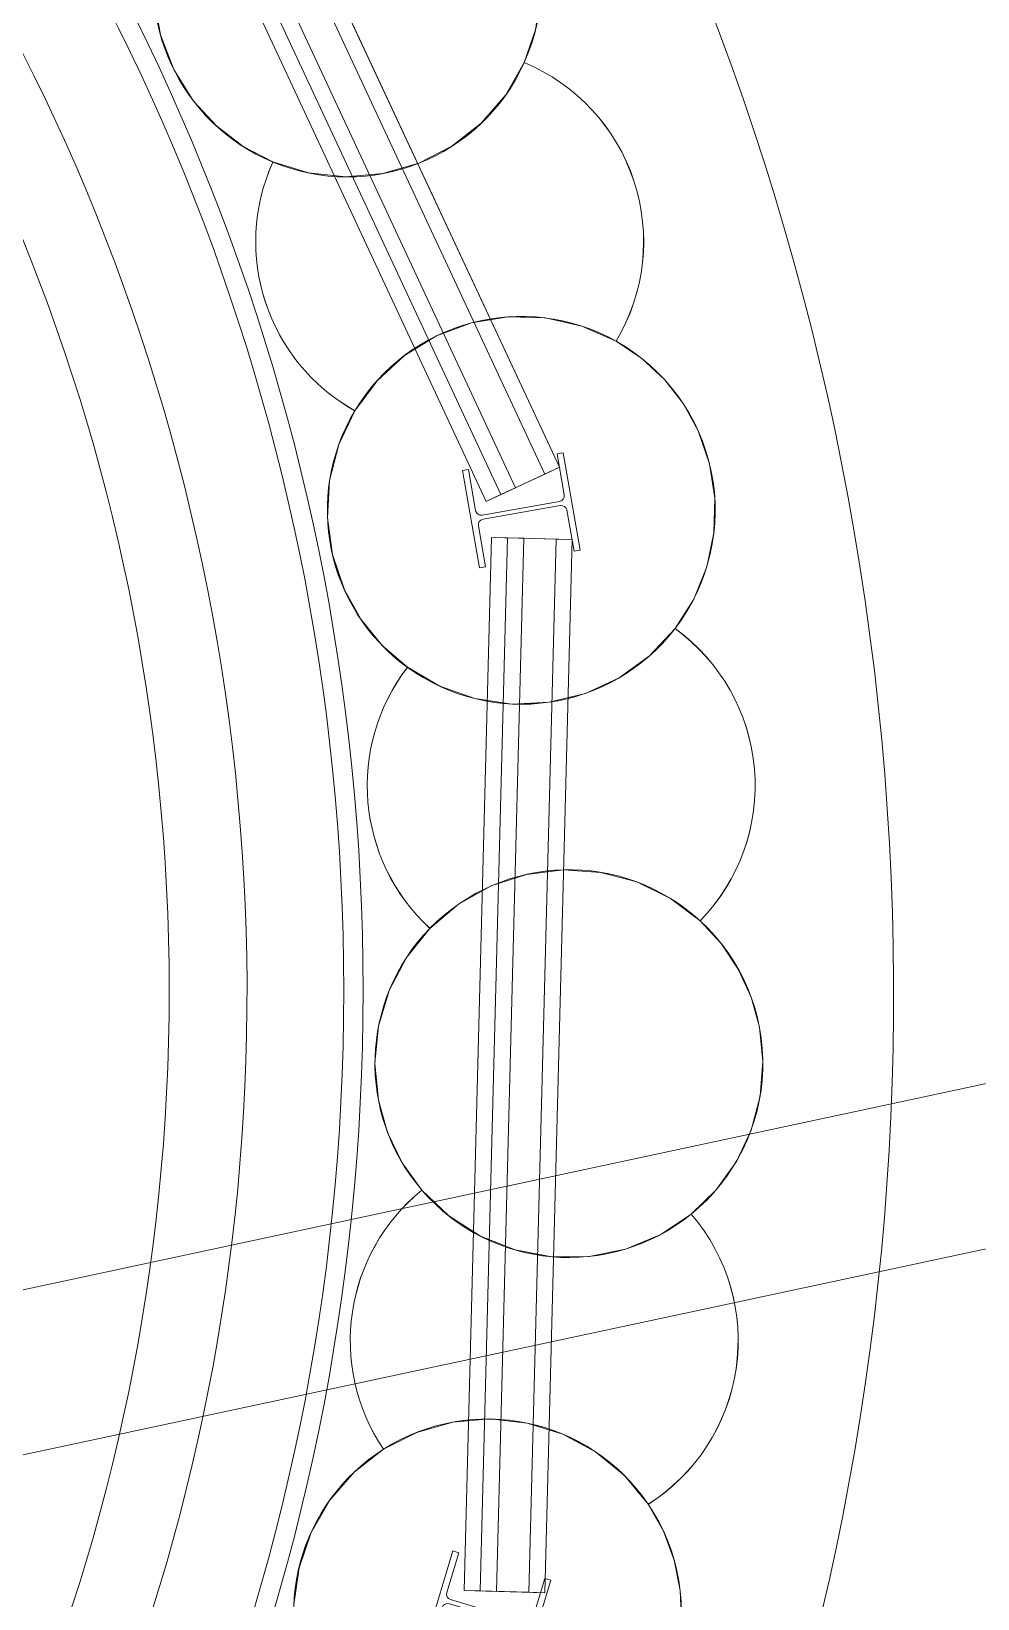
# Model space of a CAD drawing. Header units: metres. Extents: x 1753726 to 1755216, y 5920592 to 5921703.
# Drawn here: x 1754607.684 to 1754609.148, y 5921260.401 to 5921262.825 of the extents above; entities that cross this region are included whole.
import ezdxf

# ---------------------------------------------------------------- set-up
doc = ezdxf.new("R2010")
doc.units = ezdxf.units.M
doc.linetypes.add('CENTER', pattern=[50.8, 31.75, -6.35, 6.35, -6.35])
doc.linetypes.add('HIDDEN2', pattern=[4.7625, 3.175, -1.5875])
for name, color, linetype, lineweight in [('A-FLOR-____-OTLN', 9, 'Continuous', 9), ('A-WALL-____-OTLN', 2, 'Continuous', 9), ('P-PIPE-____-CNTR', 1, 'CENTER', 9), ('P-PIPE-____-OTLN', 6, 'HIDDEN2', 18), ('S-BEAM-____-OTLN', 7, 'Continuous', 9), ('S-FNDN-____-OTLN', 7, 'Continuous', 9)]:
    doc.layers.add(name, color=color, linetype=linetype, lineweight=lineweight)

# ---------------------------------------------------------------- blocks, each defined once
blk = doc.blocks.new('308492-ARUP-TUTB-MOD-0001_rvt-1-X-ARUP-GL-HERNE_BAY_ALIGNMENT')
at = {"layer": 'P-PIPE-____-CNTR'}
blk.add_line((1754889.5968, 5921322.3401), (1754607.0172, 5921261.8124), dxfattribs=at)
blk.add_line((1754889.5968, 5921322.3401), (1754607.0172, 5921261.8124), dxfattribs=at)
at = {"layer": 'P-PIPE-____-OTLN'}
for p, q in [((1754607.2372, 5921260.7857), (1754889.8167, 5921321.3134)), ((1754607.2895, 5921260.5412), (1754889.869, 5921321.0689))]:
    blk.add_line(p, q, dxfattribs=at)
blk = doc.blocks.new('Arup_Beam_Steel I Section_UC_AU1 - 150UC30-4392009-X-ARUP-GL-HERNE_BAY_ALIGNMENT')
at = {"layer": 'S-BEAM-____-OTLN'}
for p, q in [((1754608.5062, 5921262.1733), (1754608.4969, 5921262.1717)), ((1754608.4969, 5921262.1717), (1754608.5062, 5921262.1733)), ((1754608.4969, 5921262.1717), (1754608.5081, 5921262.1084)), ((1754608.5081, 5921262.1084), (1754608.4969, 5921262.1717)), ((1754608.5327, 5921262.0226), (1754608.5062, 5921262.1733)), ((1754608.5062, 5921262.1733), (1754608.5327, 5921262.0226)), ((1754608.3598, 5921262.1475), (1754608.3506, 5921262.1459)), ((1754608.3506, 5921262.1459), (1754608.3598, 5921262.1475)), ((1754608.3506, 5921262.1459), (1754608.3771, 5921261.9952)), ((1754608.3771, 5921261.9952), (1754608.3506, 5921262.1459)), ((1754608.371, 5921262.0842), (1754608.3598, 5921262.1475)), ((1754608.3598, 5921262.1475), (1754608.371, 5921262.0842)), ((1754608.5009, 5921262.0981), (1754608.3813, 5921262.077)), ((1754608.3813, 5921262.077), (1754608.5009, 5921262.0981)), ((1754608.3825, 5921262.0705), (1754608.502, 5921262.0916)), ((1754608.502, 5921262.0916), (1754608.3825, 5921262.0705)), ((1754608.5123, 5921262.0843), (1754608.5235, 5921262.021)), ((1754608.5235, 5921262.021), (1754608.5123, 5921262.0843)), ((1754608.3864, 5921261.9968), (1754608.3752, 5921262.0602)), ((1754608.3752, 5921262.0602), (1754608.3864, 5921261.9968)), ((1754608.5235, 5921262.021), (1754608.5327, 5921262.0226)), ((1754608.5327, 5921262.0226), (1754608.5235, 5921262.021)), ((1754608.3771, 5921261.9952), (1754608.3864, 5921261.9968)), ((1754608.3864, 5921261.9968), (1754608.3771, 5921261.9952))]:
    blk.add_line(p, q, dxfattribs=at)
for centre, major_axis, start_param, end_param in [((1754608.4993, 5921262.1068), (-0.00871, 0.00183), 1.952064, 3.52286), ((1754608.4993, 5921262.1068), (-0.00871, 0.00183), 1.952064, 3.52286), ((1754608.5036, 5921262.0828), (-0.00765, 0.00455), 3.853382, 5.424178), ((1754608.5036, 5921262.0828), (-0.00765, 0.00455), 3.853382, 5.424178), ((1754608.3798, 5921262.0857), (-0.00765, 0.00455), 0.711789, 2.282586), ((1754608.3798, 5921262.0857), (-0.00765, 0.00455), 0.711789, 2.282586), ((1754608.384, 5921262.0617), (-0.00871, 0.00183), 5.093657, 6.664453), ((1754608.384, 5921262.0617), (-0.00871, 0.00183), 5.093657, 6.664453)]:
    blk.add_ellipse(centre, major_axis=major_axis, ratio=1, start_param=start_param, end_param=end_param, dxfattribs=at)
blk = doc.blocks.new('Arup_Beam_Steel I Section_UC_AU1 - 150UC30-4392010-X-ARUP-GL-HERNE_BAY_ALIGNMENT')
at = {"layer": 'S-BEAM-____-OTLN'}
for p, q in [((1754608.3358, 5921260.4744), (1754608.2919, 5921260.3279)), ((1754608.2919, 5921260.3279), (1754608.3358, 5921260.4744)), ((1754608.3263, 5921260.4101), (1754608.3448, 5921260.4717)), ((1754608.3448, 5921260.4717), (1754608.3263, 5921260.4101)), ((1754608.3448, 5921260.4717), (1754608.3358, 5921260.4744)), ((1754608.3358, 5921260.4744), (1754608.3448, 5921260.4717)), ((1754608.4433, 5921260.2825), (1754608.4871, 5921260.4291)), ((1754608.4871, 5921260.4291), (1754608.4433, 5921260.2825)), ((1754608.4781, 5921260.4318), (1754608.4597, 5921260.3702)), ((1754608.4597, 5921260.3702), (1754608.4781, 5921260.4318)), ((1754608.4871, 5921260.4291), (1754608.4781, 5921260.4318)), ((1754608.4781, 5921260.4318), (1754608.4871, 5921260.4291)), ((1754608.3304, 5921260.3927), (1754608.4467, 5921260.3579)), ((1754608.4467, 5921260.3579), (1754608.3304, 5921260.3927)), ((1754608.4486, 5921260.3642), (1754608.3323, 5921260.3991)), ((1754608.3323, 5921260.3991), (1754608.4486, 5921260.3642)), ((1754608.3009, 5921260.3252), (1754608.3194, 5921260.3868)), ((1754608.3194, 5921260.3868), (1754608.3009, 5921260.3252)), ((1754608.4527, 5921260.3468), (1754608.4343, 5921260.2852)), ((1754608.4343, 5921260.2852), (1754608.4527, 5921260.3468)), ((1754608.2919, 5921260.3279), (1754608.3009, 5921260.3252)), ((1754608.3009, 5921260.3252), (1754608.2919, 5921260.3279)), ((1754608.4343, 5921260.2852), (1754608.4433, 5921260.2825)), ((1754608.4433, 5921260.2825), (1754608.4343, 5921260.2852))]:
    blk.add_line(p, q, dxfattribs=at)
for centre, major_axis, start_param, end_param in [((1754608.3279, 5921260.3842), (-0.00218, 0.00863), 5.745042, 7.315838), ((1754608.3279, 5921260.3842), (-0.00218, 0.00863), 5.745042, 7.315838), ((1754608.3349, 5921260.4076), (-0.00716, 0.00529), 0.345953, 1.916749), ((1754608.3349, 5921260.4076), (-0.00716, 0.00529), 0.345953, 1.916749), ((1754608.4512, 5921260.3728), (0.00887, 0.00077), 4.335121, 5.905917), ((1754608.4512, 5921260.3728), (0.00887, 0.00077), 4.335121, 5.905917), ((1754608.4442, 5921260.3494), (0.00456, 0.00764), 4.959644, 6.53044), ((1754608.4442, 5921260.3494), (0.00456, 0.00764), 4.959644, 6.53044)]:
    blk.add_ellipse(centre, major_axis=major_axis, ratio=1, start_param=start_param, end_param=end_param, dxfattribs=at)
blk = doc.blocks.new('308492-ARUP-STTW-MOD-0400_rvt-1-X-ARUP-GL-HERNE_BAY_ALIGNMENT')
at = {"layer": 'A-FLOR-____-OTLN'}
for start, end in [(0, 180), (0, 180), (180, 0), (180, 0)]:
    blk.add_arc((1754604.817, 5921261.3414), 3.35, start, end, dxfattribs=at)
at = {"layer": 'A-WALL-____-OTLN'}
for p, q in [((1754608.5006, 5921262.1509), (1754607.8138, 5921263.6236)), ((1754607.8138, 5921263.6236), (1754608.5006, 5921262.1509)), ((1754607.7459, 5921263.5919), (1754608.4326, 5921262.1192)), ((1754608.4326, 5921262.1192), (1754607.7459, 5921263.5919)), ((1754608.4779, 5921262.1403), (1754607.7912, 5921263.613)), ((1754607.7005, 5921263.5708), (1754608.3873, 5921262.098)), ((1754608.3873, 5921262.098), (1754607.7005, 5921263.5708)), ((1754607.7005, 5921263.5708), (1754608.3873, 5921262.098)), ((1754608.3873, 5921262.098), (1754607.7005, 5921263.5708)), ((1754607.7232, 5921263.5813), (1754608.41, 5921262.1086)), ((1754608.5006, 5921262.1509), (1754608.3873, 5921262.098)), ((1754608.4779, 5921262.1403), (1754608.41, 5921262.1086)), ((1754608.5006, 5921262.1509), (1754608.4779, 5921262.1403)), ((1754608.4326, 5921262.1192), (1754608.3873, 5921262.098)), ((1754608.4326, 5921262.1192), (1754608.3873, 5921262.098)), ((1754608.41, 5921262.1086), (1754608.3873, 5921262.098)), ((1754608.3955, 5921262.0425), (1754608.3532, 5921260.413)), ((1754608.3532, 5921260.413), (1754608.3955, 5921262.0425)), ((1754608.3955, 5921262.0425), (1754608.3532, 5921260.413)), ((1754608.3532, 5921260.413), (1754608.3955, 5921262.0425)), ((1754608.4205, 5921262.0418), (1754608.3782, 5921260.4124)), ((1754608.3955, 5921262.0425), (1754608.5205, 5921262.0392)), ((1754608.3955, 5921262.0425), (1754608.4205, 5921262.0418)), ((1754608.3955, 5921262.0425), (1754608.4455, 5921262.0412)), ((1754608.4455, 5921262.0412), (1754608.3955, 5921262.0425)), ((1754608.4455, 5921262.0412), (1754608.4032, 5921260.4117)), ((1754608.4032, 5921260.4117), (1754608.4455, 5921262.0412)), ((1754608.4955, 5921262.0399), (1754608.4205, 5921262.0418)), ((1754608.4531, 5921260.4104), (1754608.4955, 5921262.0399)), ((1754608.4781, 5921260.4098), (1754608.5205, 5921262.0392)), ((1754608.5205, 5921262.0392), (1754608.4781, 5921260.4098)), ((1754608.4955, 5921262.0399), (1754608.5205, 5921262.0392)), ((1754608.4781, 5921260.4098), (1754608.3532, 5921260.413)), ((1754608.3782, 5921260.4124), (1754608.3532, 5921260.413)), ((1754608.4032, 5921260.4117), (1754608.3532, 5921260.413)), ((1754608.4032, 5921260.4117), (1754608.3532, 5921260.413)), ((1754608.4531, 5921260.4104), (1754608.3782, 5921260.4124)), ((1754608.4781, 5921260.4098), (1754608.4531, 5921260.4104))]:
    blk.add_line(p, q, dxfattribs=at)
at = {"layer": 'S-BEAM-____-OTLN'}
for radius, start, end in [(3.38, 0, 180), (3.38, 0, 180), (3.08, 0, 180), (3.08, 0, 180), (3.38, 180, 0), (3.38, 180, 0), (3.08, 180, 0), (3.08, 180, 0)]:
    blk.add_arc((1754604.817, 5921261.3414), radius, start, end, dxfattribs=at)
at = {"layer": 'S-FNDN-____-OTLN', "flags": 128}
for points in [[(1754608.4105, 5921263.083), (1754608.4394, 5921263.0375), (1754608.4596, 5921262.9876), (1754608.4706, 5921262.9349), (1754608.472, 5921262.8811), (1754608.4638, 5921262.8279), (1754608.4462, 5921262.777)], [(1754608.4462, 5921262.777), (1754608.4638, 5921262.8279), (1754608.472, 5921262.8811), (1754608.4706, 5921262.9349), (1754608.4596, 5921262.9876), (1754608.4394, 5921263.0375), (1754608.4105, 5921263.083)], [(1754607.9348, 5921262.7173), (1754607.9042, 5921262.7662), (1754607.8835, 5921262.82), (1754607.8735, 5921262.8767), (1754607.8746, 5921262.9344), (1754607.8866, 5921262.9907)], [(1754607.8866, 5921262.9907), (1754607.8746, 5921262.9344), (1754607.8735, 5921262.8767), (1754607.8835, 5921262.82), (1754607.9042, 5921262.7662), (1754607.9348, 5921262.7173)], [(1754608.4462, 5921262.777), (1754608.4175, 5921262.7269), (1754608.3798, 5921262.6832), (1754608.3344, 5921262.6475), (1754608.283, 5921262.6212), (1754608.2275, 5921262.6052), (1754608.17, 5921262.6002), (1754608.1125, 5921262.6062), (1754608.0574, 5921262.6232)], [(1754608.0574, 5921262.6232), (1754608.1125, 5921262.6062), (1754608.17, 5921262.6002), (1754608.2275, 5921262.6052), (1754608.283, 5921262.6212), (1754608.3344, 5921262.6475), (1754608.3798, 5921262.6832), (1754608.4175, 5921262.7269), (1754608.4462, 5921262.777)], [(1754608.0574, 5921262.6232), (1754608.0112, 5921262.6473), (1754607.97, 5921262.679), (1754607.9348, 5921262.7173)], [(1754607.9348, 5921262.7173), (1754607.97, 5921262.679), (1754608.0112, 5921262.6473), (1754608.0574, 5921262.6232)], [(1754608.1843, 5921262.2384), (1754608.2185, 5921262.2848), (1754608.2611, 5921262.3238), (1754608.3103, 5921262.354), (1754608.3644, 5921262.3742), (1754608.4214, 5921262.3836), (1754608.4791, 5921262.3819), (1754608.5355, 5921262.3692), (1754608.5883, 5921262.346)], [(1754608.5883, 5921262.346), (1754608.5355, 5921262.3692), (1754608.4791, 5921262.3819), (1754608.4214, 5921262.3836), (1754608.3644, 5921262.3742), (1754608.3103, 5921262.354), (1754608.2611, 5921262.3238), (1754608.2185, 5921262.2848), (1754608.1843, 5921262.2384)], [(1754608.5883, 5921262.346), (1754608.628, 5921262.3194), (1754608.6629, 5921262.2868), (1754608.6923, 5921262.2492), (1754608.7153, 5921262.2073)], [(1754608.7153, 5921262.2073), (1754608.6923, 5921262.2492), (1754608.6629, 5921262.2868), (1754608.628, 5921262.3194), (1754608.5883, 5921262.346)], [(1754608.168, 5921261.9612), (1754608.1496, 5921262.0158), (1754608.1419, 5921262.0729), (1754608.1452, 5921262.1305), (1754608.1595, 5921262.1863), (1754608.1843, 5921262.2384)], [(1754608.1843, 5921262.2384), (1754608.1595, 5921262.1863), (1754608.1452, 5921262.1305), (1754608.1419, 5921262.0729), (1754608.1496, 5921262.0158), (1754608.168, 5921261.9612)], [(1754608.7153, 5921262.2073), (1754608.7329, 5921262.1564), (1754608.7411, 5921262.1032), (1754608.7396, 5921262.0494), (1754608.7286, 5921261.9967), (1754608.7083, 5921261.9468), (1754608.6794, 5921261.9014)], [(1754608.6794, 5921261.9014), (1754608.7083, 5921261.9468), (1754608.7286, 5921261.9967), (1754608.7396, 5921262.0494), (1754608.7411, 5921262.1032), (1754608.7329, 5921262.1564), (1754608.7153, 5921262.2073)], [(1754608.2656, 5921261.8414), (1754608.2263, 5921261.8754), (1754608.1934, 5921261.9158), (1754608.168, 5921261.9612)], [(1754608.168, 5921261.9612), (1754608.1934, 5921261.9158), (1754608.2263, 5921261.8754), (1754608.2656, 5921261.8414)], [(1754608.6794, 5921261.9014), (1754608.64, 5921261.8592), (1754608.5932, 5921261.8253), (1754608.5408, 5921261.8011), (1754608.4847, 5921261.7874), (1754608.427, 5921261.7846), (1754608.3699, 5921261.793), (1754608.3154, 5921261.8121), (1754608.2656, 5921261.8414)], [(1754608.2656, 5921261.8414), (1754608.3154, 5921261.8121), (1754608.3699, 5921261.793), (1754608.427, 5921261.7846), (1754608.4847, 5921261.7874), (1754608.5408, 5921261.8011), (1754608.5932, 5921261.8253), (1754608.64, 5921261.8592), (1754608.6794, 5921261.9014)], [(1754608.3004, 5921261.4376), (1754608.3444, 5921261.4749), (1754608.3948, 5921261.5031), (1754608.4497, 5921261.5211), (1754608.507, 5921261.5282), (1754608.5646, 5921261.5242), (1754608.6204, 5921261.5093), (1754608.6723, 5921261.484), (1754608.7183, 5921261.4491)], [(1754608.7183, 5921261.4491), (1754608.6723, 5921261.484), (1754608.6204, 5921261.5093), (1754608.5646, 5921261.5242), (1754608.507, 5921261.5282), (1754608.4497, 5921261.5211), (1754608.3948, 5921261.5031), (1754608.3444, 5921261.4749), (1754608.3004, 5921261.4376)], [(1754608.2207, 5921261.1717), (1754608.2153, 5921261.2291), (1754608.221, 5921261.2864), (1754608.2375, 5921261.3416), (1754608.2643, 5921261.3927), (1754608.3004, 5921261.4376)], [(1754608.3004, 5921261.4376), (1754608.2643, 5921261.3927), (1754608.2375, 5921261.3416), (1754608.221, 5921261.2864), (1754608.2153, 5921261.2291), (1754608.2207, 5921261.1717)], [(1754608.7183, 5921261.4491), (1754608.7508, 5921261.4141), (1754608.7773, 5921261.3744), (1754608.7972, 5921261.331), (1754608.8099, 5921261.2849)], [(1754608.8099, 5921261.2849), (1754608.7972, 5921261.331), (1754608.7773, 5921261.3744), (1754608.7508, 5921261.4141), (1754608.7183, 5921261.4491)], [(1754608.8099, 5921261.2849), (1754608.8153, 5921261.2314), (1754608.811, 5921261.1777), (1754608.7972, 5921261.1256), (1754608.7743, 5921261.0769), (1754608.743, 5921261.0331), (1754608.7045, 5921260.9955)], [(1754608.7045, 5921260.9955), (1754608.743, 5921261.0331), (1754608.7743, 5921261.0769), (1754608.7972, 5921261.1256), (1754608.811, 5921261.1777), (1754608.8153, 5921261.2314), (1754608.8099, 5921261.2849)], [(1754608.288, 5921261.0326), (1754608.2575, 5921261.0748), (1754608.2349, 5921261.1216), (1754608.2207, 5921261.1717)], [(1754608.2207, 5921261.1717), (1754608.2349, 5921261.1216), (1754608.2575, 5921261.0748), (1754608.288, 5921261.0326)], [(1754608.7045, 5921260.9955), (1754608.6564, 5921260.9636), (1754608.603, 5921260.9414), (1754608.5464, 5921260.93), (1754608.4887, 5921260.9295), (1754608.4319, 5921260.9401), (1754608.3783, 5921260.9615), (1754608.3297, 5921260.9926), (1754608.288, 5921261.0326)], [(1754608.288, 5921261.0326), (1754608.3297, 5921260.9926), (1754608.3783, 5921260.9615), (1754608.4319, 5921260.9401), (1754608.4887, 5921260.9295), (1754608.5464, 5921260.93), (1754608.603, 5921260.9414), (1754608.6564, 5921260.9636), (1754608.7045, 5921260.9955)], [(1754608.2287, 5921260.6317), (1754608.2801, 5921260.6578), (1754608.3357, 5921260.6736), (1754608.3932, 5921260.6785), (1754608.4506, 5921260.6722), (1754608.5058, 5921260.6551), (1754608.5566, 5921260.6277), (1754608.6012, 5921260.591), (1754608.638, 5921260.5465)], [(1754608.638, 5921260.5465), (1754608.6012, 5921260.591), (1754608.5566, 5921260.6277), (1754608.5058, 5921260.6551), (1754608.4506, 5921260.6722), (1754608.3932, 5921260.6785), (1754608.3357, 5921260.6736), (1754608.2801, 5921260.6578), (1754608.2287, 5921260.6317)], [(1754608.0898, 5921260.3913), (1754608.0978, 5921260.4484), (1754608.1165, 5921260.5029), (1754608.1454, 5921260.5528), (1754608.1832, 5921260.5963), (1754608.2287, 5921260.6317)], [(1754608.2287, 5921260.6317), (1754608.1832, 5921260.5963), (1754608.1454, 5921260.5528), (1754608.1165, 5921260.5029), (1754608.0978, 5921260.4484), (1754608.0898, 5921260.3913)], [(1754608.638, 5921260.5465), (1754608.6616, 5921260.505), (1754608.6782, 5921260.4602), (1754608.6875, 5921260.4134), (1754608.6893, 5921260.3656)], [(1754608.6893, 5921260.3656), (1754608.6875, 5921260.4134), (1754608.6782, 5921260.4602), (1754608.6616, 5921260.505), (1754608.638, 5921260.5465)]]:
    blk.add_lwpolyline(points, dxfattribs=at)
at = {"layer": 'S-FNDN-____-OTLN'}
for centre, radius, start, end in [((1754604.817, 5921261.3414), 4.2, 8.2493, 188.2493), ((1754604.817, 5921261.3414), 4.2, 8.2493, 188.2493), ((1754604.817, 5921261.3414), 3.2, 8.2493, 188.2493), ((1754604.817, 5921261.3414), 3.2, 8.2493, 188.2493), ((1754608.1726, 5921262.9001), 0.3, 335.7655, 74.0665), ((1754608.1726, 5921262.9001), 0.3, 162.4321, 247.3998), ((1754608.1726, 5921262.9001), 0.3, 247.3956, 335.766), ((1754608.3309, 5921262.5), 0.3, 329.0982, 67.3956), ((1754608.3309, 5921262.5), 0.3, 155.766, 240.7381), ((1754608.4417, 5921262.0843), 0.3, 60.7381, 149.0982), ((1754608.4416, 5921262.0843), 0.3, 322.4321, 60.7332), ((1754608.4416, 5921262.0843), 0.3, 322.4321, 60.7332), ((1754604.817, 5921261.3414), 4.2, 188.2493, 8.2493), ((1754604.817, 5921261.3414), 4.2, 188.2493, 8.2493), ((1754608.4417, 5921262.0843), 0.3, 234.0615, 322.4322), ((1754608.5034, 5921261.6585), 0.3, 315.7654, 54.0615), ((1754608.5034, 5921261.6585), 0.3, 142.4322, 227.4055), ((1754608.5034, 5921261.6585), 0.3, 142.4322, 227.4055), ((1754604.817, 5921261.3414), 3.2, 188.2493, 8.2493), ((1754604.817, 5921261.3414), 3.2, 188.2493, 8.2493), ((1754608.5153, 5921261.2283), 0.3, 47.4055, 135.7654), ((1754608.5153, 5921261.2283), 0.3, 135.7655, 220.7332), ((1754608.5153, 5921261.2283), 0.3, 135.7655, 220.7332), ((1754608.5153, 5921261.2283), 0.3, 309.0988, 47.3998), ((1754608.4771, 5921260.7997), 0.3, 129.0988, 214.0665), ((1754608.4771, 5921260.7998), 0.3, 129.0982, 214.0727), ((1754608.5153, 5921261.2283), 0.3, 220.7276, 309.0982), ((1754608.5153, 5921261.2283), 0.3, 220.7276, 309.0982), ((1754608.4771, 5921260.7998), 0.3, 302.4328, 40.7276), ((1754608.3895, 5921260.3785), 0.3, 295.7655, 34.0665)]:
    blk.add_arc(centre, radius, start, end, dxfattribs=at)
for centre, major_axis, start_param, end_param in [((1754608.1726, 5921262.9001), (0.2301, 0.1924), 5.163812, 6.879488), ((1754608.1726, 5921262.9001), (-0.2493, 0.1669), 0.283306, 1.766272), ((1754608.1726, 5921262.9001), (0.2496, 0.1664), 3.72973, 5.272085), ((1754608.3309, 5921262.5), (0.099, 0.2832), 4.509435, 6.225111), ((1754608.3309, 5921262.5), (0.1845, 0.2366), 4.835424, 6.551101), ((1754608.3309, 5921262.5), (0.273, 0.1243), 5.316585, 7.032198), ((1754608.3309, 5921262.5), (-0.2788, 0.1107), 6.238104, 7.72107), ((1754608.3309, 5921262.5), (-0.2342, 0.1875), 0.252161, 1.735127), ((1754608.3309, 5921262.5), (-0.1979, 0.2255), 0.42754, 1.910583), ((1754608.4417, 5921262.0843), (0.2993, 0.0199), 0.993688, 2.535862), ((1754608.4416, 5921262.0843), (0.057, 0.2945), 1.222558, 2.705524), ((1754608.4416, 5921262.0843), (-0.2366, 0.1845), 0.123035, 1.606001), ((1754608.4417, 5921262.0843), (0.1408, 0.2649), 3.003064, 4.545423), ((1754608.5034, 5921261.6584), (0.2419, 0.1774), 4.878453, 6.594129), ((1754608.5034, 5921261.6584), (0.085, 0.2877), 4.227672, 5.943349), ((1754608.5034, 5921261.6585), (0.2983, 0.0316), 5.405769, 7.121359), ((1754608.5034, 5921261.6584), (-0.075, 0.2905), 0.662347, 2.145313), ((1754608.5034, 5921261.6584), (0.3, 0), 2.48591, 3.968876), ((1754608.5153, 5921261.2283), (0.109, 0.2795), 5.911478, 7.45365), ((1754608.5153, 5921261.2283), (-0.2934, 0.0628), 2.464081, 4.179757), ((1754608.4771, 5921260.7997), (-0.2009, 0.2228), 6.231688, 7.714654), ((1754608.4771, 5921260.7998), (-0.265, 0.1407), 5.88284, 7.365923), ((1754608.4771, 5921260.7997), (0.2049, 0.2192), 4.459325, 6.175002), ((1754608.4771, 5921260.7997), (0.1847, 0.2364), 4.37089, 6.086566), ((1754608.4771, 5921260.7998), (0.2709, 0.1288), 4.834543, 6.550111), ((1754608.3895, 5921260.3785), (0.1139, 0.2775), 5.696429, 7.238605), ((1754608.3895, 5921260.3785), (-0.0838, 0.2881), 5.024039, 6.566215), ((1754608.3895, 5921260.3785), (0.0459, 0.2965), 0.719638, 2.202604), ((1754608.3895, 5921260.3785), (0.2144, 0.2098), 1.362423, 2.845389), ((1754608.3895, 5921260.3785), (-0.2986, 0.0286), 2.115902, 3.831578)]:
    blk.add_ellipse(centre, major_axis=major_axis, ratio=1, start_param=start_param, end_param=end_param, dxfattribs=at)
at = {"layer": 'S-BEAM-____-OTLN'}
for name in ['Arup_Beam_Steel I Section_UC_AU1 - 150UC30-4392009-X-ARUP-GL-HERNE_BAY_ALIGNMENT', 'Arup_Beam_Steel I Section_UC_AU1 - 150UC30-4392010-X-ARUP-GL-HERNE_BAY_ALIGNMENT']:
    blk.add_blockref(name, (0, 0), dxfattribs=at)
blk = doc.blocks.new('308492-ARUP-STPW-MOD-1900_rvt-1-X-ARUP-GL-HERNE_BAY_ALIGNMENT')
at = {"layer": 'A-FLOR-____-OTLN'}
for start, end in [(0, 180), (0, 180), (180, 0), (180, 0)]:
    blk.add_arc((1754604.817, 5921261.3414), 3.35, start, end, dxfattribs=at)

msp = doc.modelspace()

# ---------------------------------------------------------------- block references
for name in ['308492-ARUP-TUTB-MOD-0001_rvt-1-X-ARUP-GL-HERNE_BAY_ALIGNMENT', '308492-ARUP-STPW-MOD-1900_rvt-1-X-ARUP-GL-HERNE_BAY_ALIGNMENT', '308492-ARUP-STTW-MOD-0400_rvt-1-X-ARUP-GL-HERNE_BAY_ALIGNMENT']:
    msp.add_blockref(name, (0, 0))

doc.saveas('drawing.dxf')
